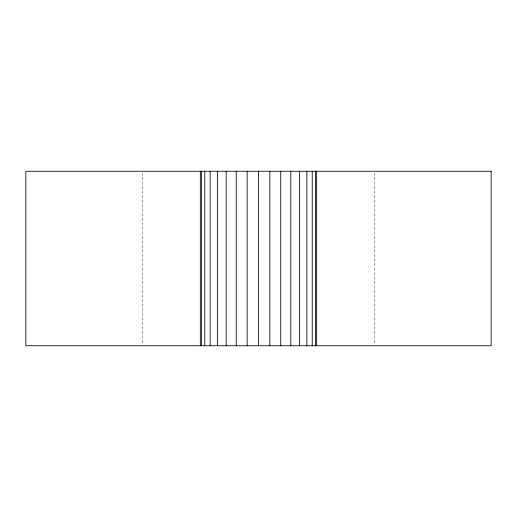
<?xml version="1.0" encoding="UTF-8"?>
<svg xmlns="http://www.w3.org/2000/svg" width="517" height="517" viewBox="0 0 517 517"><rect width="100%" height="100%" fill="white"/><g stroke="black" fill="none" stroke-linecap="round" stroke-linejoin="round"><path stroke-width="0.39" stroke-dasharray="2.58 1.94" d="M374.825 172.872L374.825 344.128M142.175 172.872L142.175 344.128"/><path stroke-width="0.78" d="M316.663 171.256L316.663 345.744M315.544 171.256L315.544 345.744M312.236 171.256L312.236 345.744M306.859 171.256L306.859 345.744M299.627 171.256L299.627 345.744M290.812 171.256L290.812 345.744M280.757 171.256L280.757 345.744M269.848 171.256L269.848 345.744M258.5 171.256L258.5 345.744M247.152 171.256L247.152 345.744M236.243 171.256L236.243 345.744M226.188 171.256L226.188 345.744M217.373 171.256L217.373 345.744M210.141 171.256L210.141 345.744M204.764 171.256L204.764 345.744M201.456 171.256L201.456 345.744M200.338 171.256L200.338 345.744M491.15 171.256L25.85 171.256L25.85 345.744L491.15 345.744L491.15 171.256"/></g></svg>
